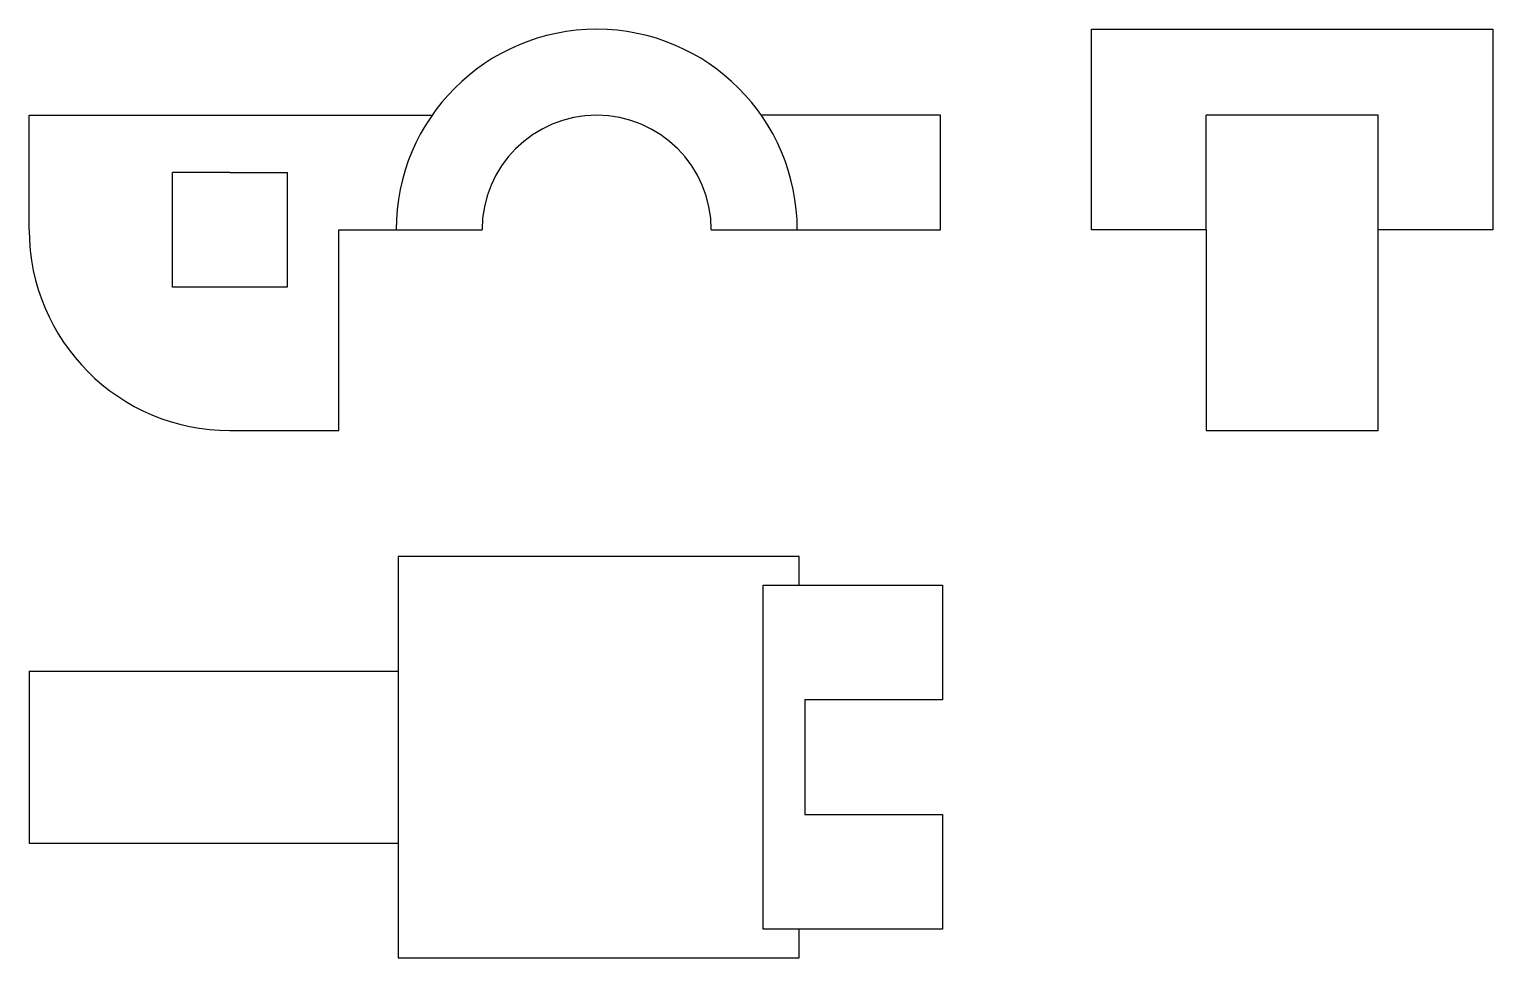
# Model space of a CAD drawing. Header units: inches. Extents: x 7 to 263, y -81 to 81.
import ezdxf

# ---------------------------------------------------------------- set-up
doc = ezdxf.new("R2010")
doc.units = ezdxf.units.IN
doc.header["$MEASUREMENT"] = 0

msp = doc.modelspace()

# ---------------------------------------------------------------- linework, layer by layer
for p, q in [((192.64, 46.41), (192.64, 81.41)), ((192.64, 81.41), (262.64, 81.41)), ((262.64, 81.41), (262.64, 46.41)), ((7.31, 46.41), (7.31, 66.41)), ((7.31, 66.41), (77.59, 66.41)), ((166.31, 66.41), (135.04, 66.41)), ((166.31, 46.41), (166.31, 66.41)), ((212.64, 46.41), (212.64, 66.41)), ((242.64, 66.41), (212.64, 66.41)), ((242.64, 11.41), (242.64, 66.41)), ((42.31, 56.41), (32.31, 56.41)), ((32.31, 36.41), (32.31, 56.41)), ((42.31, 56.41), (52.31, 56.41)), ((52.31, 56.41), (52.31, 36.41)), ((61.31, 11.41), (61.31, 46.41)), ((61.31, 46.41), (71.31, 46.41)), ((71.31, 46.41), (86.31, 46.41)), ((126.31, 46.41), (141.31, 46.41)), ((141.31, 46.41), (166.31, 46.41)), ((212.64, 46.41), (192.64, 46.41)), ((212.64, 46.41), (212.64, 11.41)), ((262.64, 46.41), (242.64, 46.41)), ((52.31, 36.41), (32.31, 36.41)), ((42.31, 11.41), (61.31, 11.41)), ((212.64, 11.41), (242.64, 11.41)), ((141.65, -10.54), (71.65, -10.54)), ((71.65, -10.54), (71.65, -80.54)), ((141.65, -15.54), (141.65, -10.54)), ((135.38, -15.54), (166.65, -15.54)), ((135.38, -75.54), (135.38, -15.54)), ((166.65, -15.54), (166.65, -35.54)), ((7.31, -30.54), (71.65, -30.54)), ((7.31, -30.54), (7.31, -60.54)), ((166.65, -35.54), (142.65, -35.54)), ((142.65, -35.54), (142.65, -55.54)), ((142.65, -55.54), (166.65, -55.54)), ((166.65, -55.54), (166.65, -75.54)), ((7.31, -60.54), (71.65, -60.54)), ((166.65, -75.54), (135.38, -75.54)), ((141.65, -80.54), (141.65, -75.54)), ((71.65, -80.54), (141.65, -80.54))]:
    msp.add_line(p, q)
for centre, radius, start, end in [((106.31, 46.41), 35, 0, 180), ((106.31, 46.41), 20, 0, 180), ((42.31, 46.41), 35, 180, 270)]:
    msp.add_arc(centre, radius, start, end)

doc.saveas('drawing.dxf')
